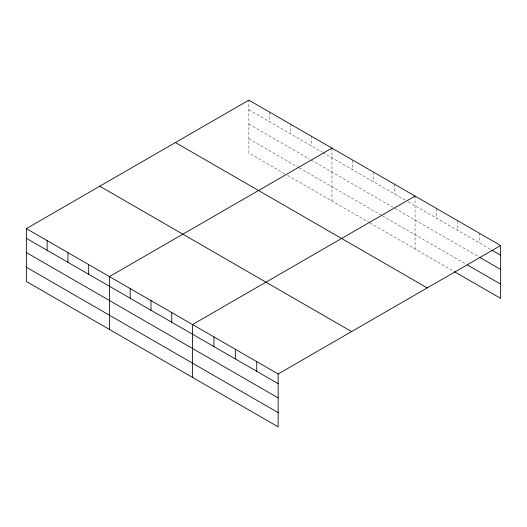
<?xml version="1.0" encoding="UTF-8"?>
<svg xmlns="http://www.w3.org/2000/svg" width="527" height="527" viewBox="0 0 527 527"><rect width="100%" height="100%" fill="white"/><g stroke="black" fill="none" stroke-linecap="round" stroke-linejoin="round"><path stroke-width="0.4" stroke-dasharray="2.63 1.98" d="M284.87 173.811L248.863 153.021L248.863 100.143M248.863 109.82L322.26 152.198M322.952 152.599L405.349 200.168M408.115 201.769L490.986 249.614M248.863 124.076L309.797 159.259M311.18 160.056L479.247 257.09M248.863 138.766L298.717 167.546M299.408 167.948L381.805 215.523M382.497 215.918L466.131 264.205M287.637 175.405L369.341 222.578M370.033 222.98L453.701 271.286M479.247 233.158L479.247 242.835M457.844 220.8L457.844 230.477M436.442 208.442L436.442 218.125M415.039 196.09L415.039 248.968M394.268 184.094L394.268 193.771M373.498 172.098L373.498 181.782M352.721 160.109L352.721 169.786M331.951 148.113L331.951 200.991M311.18 136.124L311.18 145.801M290.403 124.128L290.403 133.812M269.633 112.139L269.633 121.816"/><path stroke-width="0.79" d="M26.35 228.613L278.137 373.979L278.137 426.857L26.35 281.484L26.35 228.613L248.863 100.143L500.65 245.516L500.65 298.387L454.393 271.682M331.951 148.113L109.438 276.583L109.438 329.461M415.039 196.09L192.533 324.553L192.533 377.431M278.137 373.979L500.65 245.516M491.678 250.009L500.65 255.193M479.939 257.492L500.65 269.449M467.508 265.002L500.65 284.132M175.432 142.54L427.219 287.907M99.781 186.215L351.568 331.582M26.35 238.29L278.137 383.656M26.35 252.545L278.137 397.911M26.35 267.229L278.137 412.601M256.735 361.621L256.735 371.304M235.332 349.263L235.332 358.946M213.936 336.911L213.936 346.588M171.756 312.557L171.756 322.241M150.985 300.568L150.985 310.245M130.215 288.572L130.215 298.256M88.668 264.587L88.668 274.271M67.897 252.598L67.897 262.275M47.12 240.602L47.12 250.279"/></g></svg>
